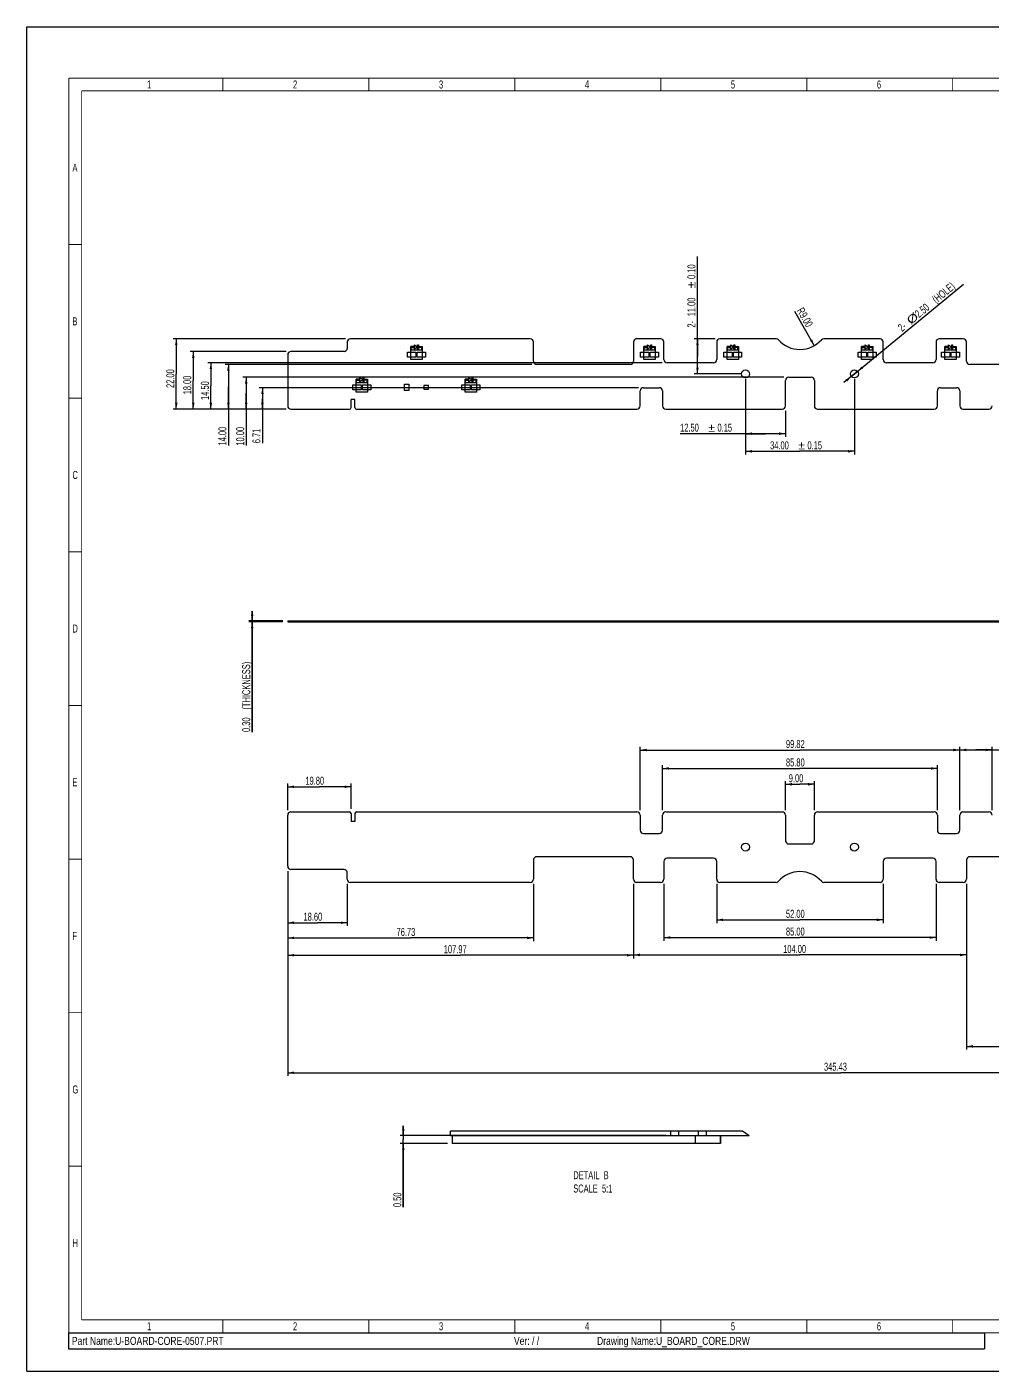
# Model space of a CAD drawing. Extents: x 0 to 1420, y 0 to 420.
# Drawn here: x 0 to 301.4, y 0 to 420 of the extents above; entities that cross this region are included whole.
import ezdxf

# ---------------------------------------------------------------- set-up
doc = ezdxf.new("R2010")
doc.units = 0
doc.header["$LTSCALE"] = 32.67
doc.layers.get('0').update_dxf_attribs({"linetype": 'CONTINUOUS'})
doc.layers.add('02___PRT_ALL_AXES', color=7, linetype='CONTINUOUS')
doc.layers.add('03___PRT_ALL_CURVES', color=7, linetype='CONTINUOUS')
doc.styles.get("Standard").update_dxf_attribs({"font": 'txt', "width": 0.7})
doc.styles.add('TEXTSTYLE_1', font='txt', dxfattribs={"width": 0.8})
doc.dimstyles.new('DIMSTYLE_1', dxfattribs={"dimtxt": 2.5, "dimasz": 2, "dimexe": 0.18, "dimexo": 0.0625, "dimgap": 0.09, "dimtad": 1, "dimzin": 0, "dimtxsty": 'STANDARD', "dimblk": '_ARROW_FILLED', "dimblk1": '_ARROW_FILLED', "dimblk2": '_ARROW_FILLED', "dimcen": 0.09, "dimazin": 3, "dimtp": 0.01, "dimtm": 0.01, "dimtfac": 1, "dimtofl": 0, "dimtmove": 0, "dimatfit": 3, "dimtolj": 1, "dimtzin": 0})
doc.dimstyles.new('DIMSTYLE_2', dxfattribs={"dimtxt": 2.5, "dimasz": 2, "dimexe": 0.18, "dimexo": 0.0625, "dimgap": 0.09, "dimtad": 1, "dimzin": 0, "dimtxsty": 'STANDARD', "dimblk": '_ARROW_FILLED', "dimblk1": '_ARROW_FILLED', "dimblk2": '_ARROW_FILLED', "dimcen": 0.09, "dimazin": 3, "dimtp": 0.01, "dimtm": 0.01, "dimtfac": 1, "dimtofl": 0, "dimtmove": 0, "dimatfit": 3, "dimtolj": 1, "dimtzin": 0})
doc.dimstyles.new('DIMSTYLE_3', dxfattribs={"dimtxt": 2.5, "dimasz": 2, "dimexe": 0.18, "dimexo": 0.0625, "dimgap": 0.09, "dimtad": 1, "dimzin": 0, "dimtxsty": 'STANDARD', "dimblk": '_ARROW_FILLED', "dimblk1": '_ARROW_FILLED', "dimblk2": '_ARROW_FILLED', "dimcen": 0.09, "dimazin": 3, "dimtp": 0.01, "dimtm": 0.01, "dimtfac": 1, "dimtofl": 0, "dimtmove": 0, "dimatfit": 3, "dimtolj": 1, "dimtzin": 0})
doc.dimstyles.new('DIMSTYLE_4', dxfattribs={"dimtxt": 2.5, "dimasz": 2, "dimexe": 0.18, "dimexo": 0.0625, "dimgap": 0.09, "dimtad": 1, "dimzin": 0, "dimtxsty": 'STANDARD', "dimblk": '_ARROW_FILLED', "dimblk1": '_ARROW_FILLED', "dimblk2": '_ARROW_FILLED', "dimcen": 0.09, "dimazin": 3, "dimtol": 1, "dimtp": 0.15, "dimtm": 0.15, "dimtfac": 1, "dimtofl": 0, "dimtmove": 0, "dimatfit": 3, "dimtolj": 1, "dimtzin": 0})
doc.dimstyles.new('DIMSTYLE_5', dxfattribs={"dimtxt": 2.5, "dimasz": 2, "dimexe": 0.18, "dimexo": 0.0625, "dimgap": 0.09, "dimtad": 1, "dimzin": 0, "dimtxsty": 'STANDARD', "dimblk": '_ARROW_FILLED', "dimblk1": '_ARROW_FILLED', "dimblk2": '_ARROW_FILLED', "dimcen": 0.09, "dimazin": 3, "dimtol": 1, "dimtp": 0.1, "dimtm": 0.1, "dimtfac": 1, "dimtofl": 0, "dimtmove": 0, "dimatfit": 3, "dimtolj": 1, "dimtzin": 0})
doc.dimstyles.new('DIMSTYLE_6', dxfattribs={"dimtxt": 2.5, "dimasz": 2, "dimexe": 0.18, "dimexo": 0.0625, "dimgap": 0.09, "dimtad": 1, "dimlfac": 0.2, "dimzin": 0, "dimtxsty": 'STANDARD', "dimblk": '_ARROW_FILLED', "dimblk1": '_ARROW_FILLED', "dimblk2": '_ARROW_FILLED', "dimcen": 0.09, "dimazin": 3, "dimtp": 0.01, "dimtm": 0.01, "dimtfac": 1, "dimtofl": 0, "dimtmove": 0, "dimatfit": 3, "dimtolj": 1, "dimtzin": 0})

# ---------------------------------------------------------------- blocks, each defined once
blk = doc.blocks.new('_ARROW_FILLED')
at = {"color": 0, "linetype": 'BYBLOCK'}
blk.add_solid([(0, 0), (-1, 0.2), (-1, -0.2)], dxfattribs=at)
blk = doc.blocks.new('*D7')
at = {"color": 2, "linetype": 'CONTINUOUS'}
blk.add_line((245.89, 320.4), (239.77, 331.06), dxfattribs=at)
at = {"color": 2, "linetype": 'CONTINUOUS', "xscale": 2, "yscale": 2, "zscale": 2, "rotation": 299.8521814223}
blk.add_blockref('_ARROW_FILLED', (245.89, 320.4), dxfattribs=at)
at = {"color": 2, "linetype": 'CONTINUOUS', "width": 0.7}
for s, p in [('R', (240.31, 331.37)), ('9.00', (241.18, 329.85))]:
    blk.add_text(s, height=2.5, rotation=-60.1478, dxfattribs=at).set_placement(p)
blk = doc.blocks.new('*D8')
at = {"color": 2, "linetype": 'CONTINUOUS'}
for p, q in [((258.41, 311.56), (292.49, 339.63)), ((258.41, 311.56), (255.13, 308.85)), ((257.44, 310.76), (258.41, 311.56)), ((259.37, 312.35), (258.41, 311.56)), ((259.37, 312.35), (259.37, 312.35)), ((257.44, 310.76), (257.44, 310.76))]:
    blk.add_line(p, q, dxfattribs=at)
at = {"color": 2, "linetype": 'CONTINUOUS', "xscale": 2, "yscale": 2, "zscale": 2}
for p, rotation in [((257.44, 310.76), 39.4724598483), ((259.37, 312.35), 219.4763188877)]:
    blk.add_blockref('_ARROW_FILLED', p, dxfattribs=dict(at, rotation=rotation))
at = {"color": 2, "linetype": 'CONTINUOUS'}
for s, width, p in [('(HOLE)', 0.7, (283.99, 333.43)), ('2.50', 0.7, (278.59, 328.98)), ('%%c', 1.333333, (276.01, 326.86)), ('2-', 0.7, (273.31, 324.64))]:
    blk.add_text(s, height=2.5, rotation=39.4751, dxfattribs=dict(at, width=width)).set_placement(p)
blk = doc.blocks.new('*D9')
at = {"color": 2, "linetype": 'CONTINUOUS'}
for p, q in [((224.41, 310.06), (224.41, 286.39)), ((258.41, 310.06), (258.41, 286.39)), ((224.41, 287.39), (241.41, 287.39)), ((258.41, 287.39), (241.41, 287.39))]:
    blk.add_line(p, q, dxfattribs=at)
at = {"color": 2, "linetype": 'CONTINUOUS', "xscale": 2, "yscale": 2, "zscale": 2, "rotation": 180}
blk.add_blockref('_ARROW_FILLED', (224.41, 287.39), dxfattribs=at)
at = {"color": 2, "linetype": 'CONTINUOUS', "xscale": 2, "yscale": 2, "zscale": 2}
blk.add_blockref('_ARROW_FILLED', (258.41, 287.39), dxfattribs=at)
at = {"color": 2, "linetype": 'CONTINUOUS'}
for s, width, p in [('34.00', 0.7, (232.08, 288.01)), ('%%p', 1.166667, (240.83, 288.01)), ('0.15', 0.7, (243.74, 288.01))]:
    blk.add_text(s, height=2.5, dxfattribs=dict(at, width=width)).set_placement(p)
blk = doc.blocks.new('*D10')
at = {"color": 2, "linetype": 'CONTINUOUS'}
for p, q in [((224.41, 310.06), (224.41, 291.9)), ((236.91, 300.06), (236.91, 291.9)), ((230.66, 292.9), (203.98, 292.9)), ((224.41, 292.9), (230.66, 292.9)), ((236.91, 292.9), (230.66, 292.9))]:
    blk.add_line(p, q, dxfattribs=at)
at = {"color": 2, "linetype": 'CONTINUOUS', "xscale": 2, "yscale": 2, "zscale": 2, "rotation": 180}
blk.add_blockref('_ARROW_FILLED', (224.41, 292.9), dxfattribs=at)
at = {"color": 2, "linetype": 'CONTINUOUS', "xscale": 2, "yscale": 2, "zscale": 2}
blk.add_blockref('_ARROW_FILLED', (236.91, 292.9), dxfattribs=at)
at = {"color": 2, "linetype": 'CONTINUOUS'}
for s, width, p in [('12.50', 0.7, (203.98, 293.53)), ('%%p', 1.166667, (212.73, 293.53)), ('0.15', 0.7, (215.65, 293.53))]:
    blk.add_text(s, height=2.5, dxfattribs=dict(at, width=width)).set_placement(p)
blk = doc.blocks.new('*D11')
at = {"color": 2, "linetype": 'CONTINUOUS'}
for p, q in [((209.39, 317.06), (209.39, 348.23)), ((214.91, 322.56), (208.39, 322.56)), ((209.39, 322.56), (209.39, 317.06)), ((209.39, 311.56), (209.39, 317.06)), ((222.91, 311.56), (208.39, 311.56))]:
    blk.add_line(p, q, dxfattribs=at)
at = {"color": 2, "linetype": 'CONTINUOUS', "xscale": 2, "yscale": 2, "zscale": 2}
for p, rotation in [((209.39, 322.56), 90), ((209.39, 311.56), 270)]:
    blk.add_blockref('_ARROW_FILLED', p, dxfattribs=dict(at, rotation=rotation))
at = {"color": 2, "linetype": 'CONTINUOUS'}
for s, width, p in [('0.10', 0.7, (208.76, 341.23)), ('%%p', 1.166667, (208.76, 338.31)), ('11.00', 0.7, (208.76, 329.56)), ('2-', 0.7, (208.76, 326.06))]:
    blk.add_text(s, height=2.5, rotation=90, dxfattribs=dict(at, width=width)).set_placement(p)
blk = doc.blocks.new('*D12')
at = {"color": 2, "linetype": 'CONTINUOUS'}
for p, q in [((191, 307.27), (72.55, 307.27)), ((73.55, 307.27), (73.55, 303.91)), ((73.55, 300.56), (73.55, 303.91)), ((73.55, 303.91), (73.55, 289.91)), ((80.94, 300.56), (72.55, 300.56))]:
    blk.add_line(p, q, dxfattribs=at)
at = {"color": 2, "linetype": 'CONTINUOUS', "xscale": 2, "yscale": 2, "zscale": 2}
for p, rotation in [((73.55, 307.27), 90), ((73.55, 300.56), 270)]:
    blk.add_blockref('_ARROW_FILLED', p, dxfattribs=dict(at, rotation=rotation))
at = {"color": 2, "linetype": 'CONTINUOUS', "width": 0.7}
blk.add_text('6.71', height=2.5, rotation=90, dxfattribs=at).set_placement((72.92, 289.91))
blk = doc.blocks.new('*D13')
at = {"color": 2, "linetype": 'CONTINUOUS'}
for p, q in [((236.41, 310.56), (67.48, 310.56)), ((68.48, 310.56), (68.48, 305.56)), ((68.48, 300.56), (68.48, 305.56)), ((68.48, 305.56), (68.48, 289.16)), ((80.94, 300.56), (67.48, 300.56))]:
    blk.add_line(p, q, dxfattribs=at)
at = {"color": 2, "linetype": 'CONTINUOUS', "xscale": 2, "yscale": 2, "zscale": 2}
for p, rotation in [((68.48, 310.56), 90), ((68.48, 300.56), 270)]:
    blk.add_blockref('_ARROW_FILLED', p, dxfattribs=dict(at, rotation=rotation))
at = {"color": 2, "linetype": 'CONTINUOUS', "width": 0.7}
blk.add_text('10.00', height=2.5, rotation=90, dxfattribs=at).set_placement((67.86, 289.16))
blk = doc.blocks.new('*D14')
at = {"color": 2, "linetype": 'CONTINUOUS'}
for p, q in [((157.67, 314.56), (61.92, 314.56)), ((62.92, 314.56), (62.92, 307.56)), ((62.92, 300.56), (62.92, 307.56)), ((62.92, 307.56), (62.92, 289.19)), ((80.94, 300.56), (61.92, 300.56))]:
    blk.add_line(p, q, dxfattribs=at)
at = {"color": 2, "linetype": 'CONTINUOUS', "xscale": 2, "yscale": 2, "zscale": 2}
for p, rotation in [((62.92, 314.56), 90), ((62.92, 300.56), 270)]:
    blk.add_blockref('_ARROW_FILLED', p, dxfattribs=dict(at, rotation=rotation))
at = {"color": 2, "linetype": 'CONTINUOUS', "width": 0.7}
blk.add_text('14.00', height=2.5, rotation=90, dxfattribs=at).set_placement((62.3, 289.19))
blk = doc.blocks.new('*D15')
at = {"color": 2, "linetype": 'CONTINUOUS'}
for p, q in [((198.41, 315.06), (56.45, 315.06)), ((57.45, 315.06), (57.45, 307.81)), ((57.45, 300.56), (57.45, 307.81)), ((80.94, 300.56), (56.45, 300.56))]:
    blk.add_line(p, q, dxfattribs=at)
at = {"color": 2, "linetype": 'CONTINUOUS', "xscale": 2, "yscale": 2, "zscale": 2}
for p, rotation in [((57.45, 315.06), 90), ((57.45, 300.56), 270)]:
    blk.add_blockref('_ARROW_FILLED', p, dxfattribs=dict(at, rotation=rotation))
at = {"color": 2, "linetype": 'CONTINUOUS', "width": 0.7}
blk.add_text('14.50', height=2.5, rotation=90, dxfattribs=at).set_placement((56.83, 303.43))
blk = doc.blocks.new('*D16')
at = {"color": 2, "linetype": 'CONTINUOUS'}
for p, q in [((80.94, 318.56), (50.95, 318.56)), ((51.95, 318.56), (51.95, 309.56)), ((51.95, 300.56), (51.95, 309.56)), ((80.94, 300.56), (50.95, 300.56))]:
    blk.add_line(p, q, dxfattribs=at)
at = {"color": 2, "linetype": 'CONTINUOUS', "xscale": 2, "yscale": 2, "zscale": 2}
for p, rotation in [((51.95, 318.56), 90), ((51.95, 300.56), 270)]:
    blk.add_blockref('_ARROW_FILLED', p, dxfattribs=dict(at, rotation=rotation))
at = {"color": 2, "linetype": 'CONTINUOUS', "width": 0.7}
blk.add_text('18.00', height=2.5, rotation=90, dxfattribs=at).set_placement((51.32, 305.18))
blk = doc.blocks.new('*D17')
at = {"color": 2, "linetype": 'CONTINUOUS'}
for p, q in [((99.54, 322.56), (45.64, 322.56)), ((46.64, 322.56), (46.64, 311.56)), ((46.64, 300.56), (46.64, 311.56)), ((80.94, 300.56), (45.64, 300.56))]:
    blk.add_line(p, q, dxfattribs=at)
at = {"color": 2, "linetype": 'CONTINUOUS', "xscale": 2, "yscale": 2, "zscale": 2}
for p, rotation in [((46.64, 322.56), 90), ((46.64, 300.56), 270)]:
    blk.add_blockref('_ARROW_FILLED', p, dxfattribs=dict(at, rotation=rotation))
at = {"color": 2, "linetype": 'CONTINUOUS', "width": 0.7}
blk.add_text('22.00', height=2.5, rotation=90, dxfattribs=at).set_placement((46.02, 307.18))
blk = doc.blocks.new('*D18')
at = {"color": 2, "linetype": 'CONTINUOUS'}
for p, q in [((70.35, 234.4), (70.35, 237.4)), ((70.35, 237.4), (70.35, 234.25)), ((79.94, 234.4), (69.35, 234.4)), ((79.94, 234.1), (69.35, 234.1)), ((70.35, 199.68), (70.35, 234.25)), ((70.35, 234.1), (70.35, 199.68))]:
    blk.add_line(p, q, dxfattribs=at)
at = {"color": 2, "linetype": 'CONTINUOUS', "xscale": 2, "yscale": 2, "zscale": 2}
for p, rotation in [((70.35, 234.4), 270), ((70.35, 234.1), 90)]:
    blk.add_blockref('_ARROW_FILLED', p, dxfattribs=dict(at, rotation=rotation))
at = {"color": 2, "linetype": 'CONTINUOUS', "width": 0.7}
for s, p in [('(THICKNESS)', (69.73, 206.68)), ('0.30', (69.73, 199.68))]:
    blk.add_text(s, height=2.5, rotation=90, dxfattribs=at).set_placement(p)
blk = doc.blocks.new('*D19')
at = {"color": 2, "linetype": 'CONTINUOUS'}
for p, q in [((236.91, 175.22), (236.91, 184.36)), ((236.91, 183.36), (241.41, 183.36)), ((245.91, 183.36), (241.41, 183.36)), ((245.91, 175.22), (245.91, 184.36))]:
    blk.add_line(p, q, dxfattribs=at)
at = {"color": 2, "linetype": 'CONTINUOUS', "xscale": 2, "yscale": 2, "zscale": 2, "rotation": 180}
blk.add_blockref('_ARROW_FILLED', (236.91, 183.36), dxfattribs=at)
at = {"color": 2, "linetype": 'CONTINUOUS', "xscale": 2, "yscale": 2, "zscale": 2}
blk.add_blockref('_ARROW_FILLED', (245.91, 183.36), dxfattribs=at)
at = {"color": 2, "linetype": 'CONTINUOUS', "width": 0.7}
blk.add_text('9.00', height=2.5, dxfattribs=at).set_placement((237.91, 183.99))
blk = doc.blocks.new('*D20')
at = {"color": 2, "linetype": 'CONTINUOUS'}
for p, q in [((198.51, 175.22), (198.51, 189.31)), ((284.31, 175.22), (284.31, 189.31)), ((198.51, 188.31), (241.41, 188.31)), ((284.31, 188.31), (241.41, 188.31))]:
    blk.add_line(p, q, dxfattribs=at)
at = {"color": 2, "linetype": 'CONTINUOUS', "xscale": 2, "yscale": 2, "zscale": 2, "rotation": 180}
blk.add_blockref('_ARROW_FILLED', (198.51, 188.31), dxfattribs=at)
at = {"color": 2, "linetype": 'CONTINUOUS', "xscale": 2, "yscale": 2, "zscale": 2}
blk.add_blockref('_ARROW_FILLED', (284.31, 188.31), dxfattribs=at)
at = {"color": 2, "linetype": 'CONTINUOUS', "width": 0.7}
blk.add_text('85.80', height=2.5, dxfattribs=at).set_placement((237.03, 188.93))
blk = doc.blocks.new('*D21')
at = {"color": 2, "linetype": 'CONTINUOUS'}
for p, q in [((191.5, 175.22), (191.5, 195.06)), ((191.5, 194.06), (241.41, 194.06)), ((291.32, 194.06), (241.41, 194.06)), ((291.32, 175.22), (291.32, 195.06))]:
    blk.add_line(p, q, dxfattribs=at)
at = {"color": 2, "linetype": 'CONTINUOUS', "xscale": 2, "yscale": 2, "zscale": 2, "rotation": 180}
blk.add_blockref('_ARROW_FILLED', (191.5, 194.06), dxfattribs=at)
at = {"color": 2, "linetype": 'CONTINUOUS', "xscale": 2, "yscale": 2, "zscale": 2}
blk.add_blockref('_ARROW_FILLED', (291.32, 194.06), dxfattribs=at)
at = {"color": 2, "linetype": 'CONTINUOUS', "width": 0.7}
blk.add_text('99.82', height=2.5, dxfattribs=at).set_placement((237.03, 194.68))
blk = doc.blocks.new('*D22')
at = {"color": 2, "linetype": 'CONTINUOUS'}
for p, q in [((291.32, 175.22), (291.32, 195.09)), ((291.32, 194.09), (296.36, 194.09)), ((301.41, 194.09), (296.36, 194.09)), ((296.36, 194.09), (315.35, 194.09)), ((301.41, 175.22), (301.41, 195.09))]:
    blk.add_line(p, q, dxfattribs=at)
at = {"color": 2, "linetype": 'CONTINUOUS', "xscale": 2, "yscale": 2, "zscale": 2, "rotation": 180}
blk.add_blockref('_ARROW_FILLED', (291.32, 194.09), dxfattribs=at)
at = {"color": 2, "linetype": 'CONTINUOUS', "xscale": 2, "yscale": 2, "zscale": 2}
blk.add_blockref('_ARROW_FILLED', (301.41, 194.09), dxfattribs=at)
at = {"color": 2, "linetype": 'CONTINUOUS', "width": 0.7}
blk.add_text('10.09', height=2.5, dxfattribs=at).set_placement((306.6, 194.71))
blk = doc.blocks.new('*D31')
at = {"color": 2, "linetype": 'CONTINUOUS'}
for p, q in [((293.41, 152.22), (293.41, 100.45)), ((426.87, 149.22), (426.87, 100.45)), ((293.41, 101.45), (360.14, 101.45)), ((426.87, 101.45), (360.14, 101.45))]:
    blk.add_line(p, q, dxfattribs=at)
at = {"color": 2, "linetype": 'CONTINUOUS', "xscale": 2, "yscale": 2, "zscale": 2}
for p, rotation in [((293.41, 101.45), 179.9999999998), ((426.87, 101.45), 359.9999999998)]:
    blk.add_blockref('_ARROW_FILLED', p, dxfattribs=dict(at, rotation=rotation))
at = {"color": 2, "linetype": 'CONTINUOUS', "width": 0.7}
blk.add_text('133.46', height=2.5, dxfattribs=at).set_placement((354.89, 102.07))
blk = doc.blocks.new('*D32')
at = {"color": 2, "linetype": 'CONTINUOUS'}
for p, q in [((215.41, 152.22), (215.41, 140)), ((267.41, 152.22), (267.41, 140)), ((215.41, 141), (241.41, 141)), ((267.41, 141), (241.41, 141))]:
    blk.add_line(p, q, dxfattribs=at)
at = {"color": 2, "linetype": 'CONTINUOUS', "xscale": 2, "yscale": 2, "zscale": 2, "rotation": 180}
blk.add_blockref('_ARROW_FILLED', (215.41, 141), dxfattribs=at)
at = {"color": 2, "linetype": 'CONTINUOUS', "xscale": 2, "yscale": 2, "zscale": 2}
blk.add_blockref('_ARROW_FILLED', (267.41, 141), dxfattribs=at)
at = {"color": 2, "linetype": 'CONTINUOUS', "width": 0.7}
blk.add_text('52.00', height=2.5, dxfattribs=at).set_placement((237.03, 141.63))
blk = doc.blocks.new('*D33')
at = {"color": 2, "linetype": 'CONTINUOUS'}
for p, q in [((198.91, 152.22), (198.91, 134.46)), ((283.91, 152.22), (283.91, 134.46)), ((198.91, 135.46), (241.41, 135.46)), ((283.91, 135.46), (241.41, 135.46))]:
    blk.add_line(p, q, dxfattribs=at)
at = {"color": 2, "linetype": 'CONTINUOUS', "xscale": 2, "yscale": 2, "zscale": 2, "rotation": 180}
blk.add_blockref('_ARROW_FILLED', (198.91, 135.46), dxfattribs=at)
at = {"color": 2, "linetype": 'CONTINUOUS', "xscale": 2, "yscale": 2, "zscale": 2}
blk.add_blockref('_ARROW_FILLED', (283.91, 135.46), dxfattribs=at)
at = {"color": 2, "linetype": 'CONTINUOUS', "width": 0.7}
blk.add_text('85.00', height=2.5, dxfattribs=at).set_placement((237.03, 136.09))
blk = doc.blocks.new('*D34')
at = {"color": 2, "linetype": 'CONTINUOUS'}
for p, q in [((189.41, 152.22), (189.41, 129.03)), ((293.41, 152.22), (293.41, 129.03)), ((189.41, 130.03), (241.41, 130.03)), ((293.41, 130.03), (241.41, 130.03))]:
    blk.add_line(p, q, dxfattribs=at)
at = {"color": 2, "linetype": 'CONTINUOUS', "xscale": 2, "yscale": 2, "zscale": 2, "rotation": 180}
blk.add_blockref('_ARROW_FILLED', (189.41, 130.03), dxfattribs=at)
at = {"color": 2, "linetype": 'CONTINUOUS', "xscale": 2, "yscale": 2, "zscale": 2}
blk.add_blockref('_ARROW_FILLED', (293.41, 130.03), dxfattribs=at)
at = {"color": 2, "linetype": 'CONTINUOUS', "width": 0.7}
blk.add_text('104.00', height=2.5, dxfattribs=at).set_placement((236.16, 130.65))
blk = doc.blocks.new('*D35')
at = {"color": 2, "linetype": 'CONTINUOUS'}
for p, q in [((81.44, 156.22), (81.44, 92.23)), ((426.87, 149.22), (426.87, 92.23)), ((81.44, 93.23), (254.16, 93.23)), ((426.87, 93.23), (254.16, 93.23))]:
    blk.add_line(p, q, dxfattribs=at)
at = {"color": 2, "linetype": 'CONTINUOUS', "xscale": 2, "yscale": 2, "zscale": 2}
for p, rotation in [((81.44, 93.23), 179.9999999998), ((426.87, 93.23), 359.9999999998)]:
    blk.add_blockref('_ARROW_FILLED', p, dxfattribs=dict(at, rotation=rotation))
at = {"color": 2, "linetype": 'CONTINUOUS', "width": 0.7}
blk.add_text('345.43', height=2.5, dxfattribs=at).set_placement((248.91, 93.86))
blk = doc.blocks.new('*D36')
at = {"color": 2, "linetype": 'CONTINUOUS'}
for p, q in [((81.44, 175.22), (81.44, 183.58)), ((81.44, 182.58), (91.34, 182.58)), ((101.24, 182.58), (91.34, 182.58)), ((101.24, 175.72), (101.24, 183.58))]:
    blk.add_line(p, q, dxfattribs=at)
at = {"color": 2, "linetype": 'CONTINUOUS', "xscale": 2, "yscale": 2, "zscale": 2, "rotation": 180}
blk.add_blockref('_ARROW_FILLED', (81.44, 182.58), dxfattribs=at)
at = {"color": 2, "linetype": 'CONTINUOUS', "xscale": 2, "yscale": 2, "zscale": 2}
blk.add_blockref('_ARROW_FILLED', (101.24, 182.58), dxfattribs=at)
at = {"color": 2, "linetype": 'CONTINUOUS', "width": 0.7}
blk.add_text('19.80', height=2.5, dxfattribs=at).set_placement((86.97, 183.21))
blk = doc.blocks.new('*D37')
at = {"color": 2, "linetype": 'CONTINUOUS'}
for p, q in [((81.44, 156.22), (81.44, 139.1)), ((100.04, 152.22), (100.04, 139.1)), ((81.44, 140.1), (90.74, 140.1)), ((100.04, 140.1), (90.74, 140.1))]:
    blk.add_line(p, q, dxfattribs=at)
at = {"color": 2, "linetype": 'CONTINUOUS', "xscale": 2, "yscale": 2, "zscale": 2, "rotation": 180}
blk.add_blockref('_ARROW_FILLED', (81.44, 140.1), dxfattribs=at)
at = {"color": 2, "linetype": 'CONTINUOUS', "xscale": 2, "yscale": 2, "zscale": 2}
blk.add_blockref('_ARROW_FILLED', (100.04, 140.1), dxfattribs=at)
at = {"color": 2, "linetype": 'CONTINUOUS', "width": 0.7}
blk.add_text('18.60', height=2.5, dxfattribs=at).set_placement((86.37, 140.73))
blk = doc.blocks.new('*D38')
at = {"color": 2, "linetype": 'CONTINUOUS'}
for p, q in [((81.44, 156.22), (81.44, 134.35)), ((158.17, 152.22), (158.17, 134.35)), ((81.44, 135.35), (119.81, 135.35)), ((158.17, 135.35), (119.81, 135.35))]:
    blk.add_line(p, q, dxfattribs=at)
at = {"color": 2, "linetype": 'CONTINUOUS', "xscale": 2, "yscale": 2, "zscale": 2, "rotation": 180}
blk.add_blockref('_ARROW_FILLED', (81.44, 135.35), dxfattribs=at)
at = {"color": 2, "linetype": 'CONTINUOUS', "xscale": 2, "yscale": 2, "zscale": 2}
blk.add_blockref('_ARROW_FILLED', (158.17, 135.35), dxfattribs=at)
at = {"color": 2, "linetype": 'CONTINUOUS', "width": 0.7}
blk.add_text('76.73', height=2.5, dxfattribs=at).set_placement((115.43, 135.97))
blk = doc.blocks.new('*D39')
at = {"color": 2, "linetype": 'CONTINUOUS'}
for p, q in [((81.44, 156.22), (81.44, 128.94)), ((189.41, 152.22), (189.41, 128.94)), ((81.44, 129.94), (135.43, 129.94)), ((189.41, 129.94), (135.43, 129.94))]:
    blk.add_line(p, q, dxfattribs=at)
at = {"color": 2, "linetype": 'CONTINUOUS', "xscale": 2, "yscale": 2, "zscale": 2, "rotation": 180}
blk.add_blockref('_ARROW_FILLED', (81.44, 129.94), dxfattribs=at)
at = {"color": 2, "linetype": 'CONTINUOUS', "xscale": 2, "yscale": 2, "zscale": 2}
blk.add_blockref('_ARROW_FILLED', (189.41, 129.94), dxfattribs=at)
at = {"color": 2, "linetype": 'CONTINUOUS', "width": 0.7}
blk.add_text('107.97', height=2.5, dxfattribs=at).set_placement((130.18, 130.57))
blk = doc.blocks.new('*D40')
at = {"color": 2, "linetype": 'CONTINUOUS'}
for p, q in [((117.54, 73.59), (117.54, 76.59)), ((117.54, 76.59), (117.54, 72.34)), ((199.57, 73.59), (116.54, 73.59)), ((117.54, 51.25), (117.54, 72.34)), ((131.3, 71.09), (116.54, 71.09)), ((117.54, 71.09), (117.54, 51.25))]:
    blk.add_line(p, q, dxfattribs=at)
at = {"color": 2, "linetype": 'CONTINUOUS', "xscale": 2, "yscale": 2, "zscale": 2}
for p, rotation in [((117.54, 73.59), 270), ((117.54, 71.09), 90)]:
    blk.add_blockref('_ARROW_FILLED', p, dxfattribs=dict(at, rotation=rotation))
at = {"color": 2, "linetype": 'CONTINUOUS', "width": 0.7}
blk.add_text('0.50', height=2.5, rotation=90, dxfattribs=at).set_placement((116.92, 51.25))

msp = doc.modelspace()

# ---------------------------------------------------------------- linework, layer by layer
at = {"color": 7, "linetype": 'CONTINUOUS'}
for p, q in [((0, 0), (0, 420)), ((0, 420), (594, 420)), ((101.242, 301.059), (101.242, 303.559)), ((102.442, 303.559), (101.242, 303.559)), ((102.442, 301.059), (102.442, 303.559)), ((82.442, 300.559), (100.742, 300.559)), ((102.942, 300.559), (190.499, 300.559)), ((82.442, 234.4), (190.499, 234.4)), ((82.442, 234.1), (190.499, 234.1)), ((100.742, 234.1), (100.742, 234.4)), ((101.242, 234.1), (101.242, 234.4)), ((102.442, 234.4), (102.442, 234.1)), ((102.942, 234.4), (102.942, 234.1)), ((82.442, 174.718), (100.742, 174.718)), ((101.242, 174.218), (101.242, 171.718)), ((102.442, 174.218), (102.442, 171.718)), ((102.942, 174.718), (190.499, 174.718)), ((102.442, 171.718), (101.242, 171.718)), ((132.256, 73.59), (132.307, 75.09)), ((132.256, 73.59), (225.578, 73.59)), ((132.307, 75.09), (223.426, 75.09)), ((132.804, 73.59), (132.804, 71.09)), ((201.07, 73.59), (201.07, 75.09)), ((203.57, 73.59), (203.57, 75.09)), ((208.64, 73.59), (208.64, 71.09)), ((209.57, 75.09), (209.57, 73.59)), ((212.07, 75.09), (212.07, 73.59)), ((216.513, 73.59), (216.513, 71.09)), ((216.594, 73.59), (216.594, 71.09)), ((223.426, 75.09), (225.578, 73.59)), ((216.582, 71.09), (132.804, 71.09)), ((0, 0), (594, 0))]:
    msp.add_line(p, q, dxfattribs=at)
at = {"color": 2, "linetype": 'CONTINUOUS'}
for p, q in [((13.033, 11.941), (299.033, 11.941)), ((13.033, 11.941), (13.033, 6.941)), ((299.033, 11.941), (299.033, 6.941)), ((13.033, 6.941), (299.033, 6.941))]:
    msp.add_line(p, q, dxfattribs=at)
at = {"color": 7, "linetype": 'CONTINUOUS', "const_width": 0.3}
for points in [[(13.1, 12), (13.1, 404)], [(565.1, 404), (13.1, 404)], [(17.1, 16), (17.1, 400)], [(561.1, 400), (17.1, 400)], [(561.1, 16), (17.1, 16)], [(565.1, 12), (13.1, 12)]]:
    msp.add_lwpolyline(points, dxfattribs=at)
at = {"color": 5, "linetype": 'CONTINUOUS', "const_width": 0.3}
for points in [[(61.183, 400), (61.183, 404)], [(106.767, 400), (106.767, 404)], [(152.35, 400), (152.35, 404)], [(197.933, 400), (197.933, 404)], [(243.517, 400), (243.517, 404)], [(289.1, 400), (289.1, 404)], [(17.1, 352), (13.1, 352)], [(17.1, 304), (13.1, 304)], [(17.1, 256), (13.1, 256)], [(17.1, 208), (13.1, 208)], [(17.1, 160), (13.1, 160)], [(17.1, 112), (13.1, 112)], [(17.1, 64), (13.1, 64)], [(61.183, 12), (61.183, 16)], [(106.767, 12), (106.767, 16)], [(152.35, 12), (152.35, 16)], [(197.933, 12), (197.933, 16)], [(243.517, 12), (243.517, 16)], [(289.1, 12), (289.1, 16)]]:
    msp.add_lwpolyline(points, dxfattribs=at)
at = {"color": 7, "linetype": 'CONTINUOUS'}
for centre, start, end in [((100.742, 301.059), 270, 360), ((102.942, 301.059), 180, 270), ((100.742, 174.218), 0, 90), ((102.942, 174.218), 90, 180)]:
    msp.add_arc(centre, 0.5, start, end, dxfattribs=at)
at = {"layer": '02___PRT_ALL_AXES', "color": 7, "linetype": 'CONTINUOUS'}
for p, q in [((100.042, 321.559), (100.042, 319.559)), ((157.169, 322.559), (101.042, 322.559)), ((158.169, 315.559), (158.169, 321.559)), ((189.409, 321.559), (189.409, 315.559)), ((197.909, 322.559), (190.409, 322.559)), ((198.909, 316.059), (198.909, 321.559)), ((215.409, 321.559), (215.409, 316.059)), ((233.94, 322.559), (216.409, 322.559)), ((266.409, 322.559), (248.877, 322.559)), ((267.409, 316.059), (267.409, 321.559)), ((283.909, 321.559), (283.909, 316.059)), ((292.409, 322.559), (284.909, 322.559)), ((293.409, 315.559), (293.409, 321.559)), ((81.442, 317.559), (81.442, 301.559)), ((99.042, 318.559), (82.442, 318.559)), ((214.409, 315.059), (199.909, 315.059)), ((282.909, 315.059), (268.409, 315.059)), ((188.409, 314.559), (159.166, 314.559)), ((312.409, 314.559), (294.409, 314.559)), ((192.499, 307.269), (197.509, 307.269)), ((236.909, 301.559), (236.909, 309.559)), ((237.909, 310.559), (244.909, 310.559)), ((245.909, 309.559), (245.909, 301.559)), ((285.309, 307.269), (290.319, 307.269)), ((191.499, 301.559), (191.499, 306.269)), ((198.509, 306.269), (198.509, 301.559)), ((284.309, 301.559), (284.309, 306.269)), ((291.319, 306.269), (291.319, 301.559)), ((199.509, 300.559), (235.909, 300.559)), ((246.909, 300.559), (283.309, 300.559)), ((292.319, 300.559), (300.409, 300.559)), ((81.442, 234.4), (81.442, 234.1)), ((81.442, 234.4), (82.442, 234.4)), ((81.442, 234.1), (82.442, 234.1)), ((82.442, 234.4), (82.442, 234.1)), ((190.499, 234.4), (190.499, 234.1)), ((190.499, 234.4), (344.049, 234.4)), ((190.499, 234.1), (344.049, 234.1)), ((191.499, 234.4), (191.499, 234.1)), ((192.499, 234.4), (192.499, 234.1)), ((197.509, 234.4), (197.509, 234.1)), ((198.509, 234.4), (198.509, 234.1)), ((199.509, 234.4), (199.509, 234.1)), ((235.909, 234.4), (235.909, 234.1)), ((236.909, 234.4), (236.909, 234.1)), ((237.909, 234.4), (237.909, 234.1)), ((244.909, 234.4), (244.909, 234.1)), ((245.909, 234.4), (245.909, 234.1)), ((246.909, 234.4), (246.909, 234.1)), ((283.309, 234.4), (283.309, 234.1)), ((284.309, 234.4), (284.309, 234.1)), ((285.309, 234.4), (285.309, 234.1)), ((290.319, 234.4), (290.319, 234.1)), ((291.319, 234.4), (291.319, 234.1)), ((292.319, 234.4), (292.319, 234.1)), ((300.409, 234.4), (300.409, 234.1)), ((81.442, 157.718), (81.442, 173.718)), ((191.499, 173.718), (191.499, 169.008)), ((198.509, 169.008), (198.509, 173.718)), ((199.509, 174.718), (235.909, 174.718)), ((236.909, 173.718), (236.909, 165.718)), ((245.909, 165.718), (245.909, 173.718)), ((246.909, 174.718), (283.309, 174.718)), ((284.309, 173.718), (284.309, 169.008)), ((291.319, 169.008), (291.319, 173.718)), ((292.319, 174.718), (300.409, 174.718)), ((192.499, 168.008), (197.509, 168.008)), ((285.309, 168.008), (290.319, 168.008)), ((237.909, 164.718), (244.909, 164.718)), ((158.169, 159.718), (158.169, 153.718)), ((188.409, 160.718), (159.166, 160.718)), ((189.409, 153.718), (189.409, 159.718)), ((214.409, 160.218), (199.909, 160.218)), ((282.909, 160.218), (268.409, 160.218)), ((293.409, 159.718), (293.409, 153.718)), ((312.409, 160.718), (294.409, 160.718)), ((99.042, 156.718), (82.442, 156.718)), ((100.042, 153.718), (100.042, 155.718)), ((198.909, 159.218), (198.909, 153.718)), ((215.409, 153.718), (215.409, 159.218)), ((267.409, 159.218), (267.409, 153.718)), ((283.909, 153.718), (283.909, 159.218)), ((157.169, 152.718), (101.042, 152.718)), ((197.909, 152.718), (190.409, 152.718)), ((233.94, 152.718), (216.409, 152.718)), ((266.409, 152.718), (248.877, 152.718)), ((292.409, 152.718), (284.909, 152.718))]:
    msp.add_line(p, q, dxfattribs=at)
for centre in [(224.409, 311.555), (258.409, 311.555), (224.409, 163.721), (258.409, 163.721)]:
    msp.add_circle(centre, 1.25, dxfattribs=at)
for centre, radius, start, end in [((99.042, 319.559), 1, 269.99986, 0.00014), ((101.042, 321.559), 1, 90.00015, 179.99985), ((157.169, 321.559), 1, 0.0027, 89.9973), ((190.409, 321.559), 1, 89.99917, 180.00083), ((197.909, 321.559), 1, 0, 90), ((216.409, 321.559), 1, 90.00064, 179.99936), ((233.94, 321.559), 1, 41.68995, 89.99456), ((241.409, 328.209), 9, 221.68037, 318.31909), ((248.877, 321.559), 1, 90.00621, 138.30445), ((266.409, 321.559), 1, 359.99835, 89.98709), ((284.909, 321.559), 1, 90, 180), ((292.409, 321.559), 1, 0.00172, 89.99828), ((82.442, 317.559), 1, 89.99927, 180.00073), ((159.168, 315.558), 0.999, 179.92342, 269.91627), ((188.409, 315.559), 1, 270, 360), ((199.909, 316.059), 1, 180, 270), ((214.409, 316.059), 1, 269.99683, 0.00317), ((268.409, 316.059), 1, 179.99911, 270.01544), ((282.909, 316.059), 1, 270, 360), ((294.409, 315.559), 1, 180, 270), ((192.499, 306.269), 1, 90.00015, 179.99985), ((197.509, 306.269), 1, 0.00123, 89.99877), ((237.909, 309.559), 1, 89.99898, 180.00102), ((244.909, 309.559), 1, 0.00162, 89.99838), ((285.309, 306.269), 1, 89.99869, 180.00131), ((290.319, 306.269), 1, 359.99781, 90.00219), ((82.442, 301.559), 1, 179.99849, 270.00151), ((190.499, 301.559), 1, 269.99859, 0.00141), ((199.509, 301.559), 1, 179.99741, 270.00259), ((235.909, 301.559), 1, 270.00084, 359.99916), ((246.909, 301.559), 1, 179.99829, 270.00171), ((283.309, 301.559), 1, 269.99996, 0.00004), ((292.319, 301.559), 1, 180.00084, 269.99916), ((300.409, 301.559), 1, 270.00084, 359.99916), ((82.442, 173.718), 1, 89.99849, 180.00151), ((190.499, 173.718), 1, 359.99859, 90.00141), ((199.509, 173.718), 1, 89.99741, 180.00259), ((235.909, 173.718), 1, 0.00084, 89.99916), ((246.909, 173.718), 1, 89.99829, 180.00171), ((283.309, 173.718), 1, 359.99996, 90.00004), ((292.319, 173.718), 1, 90.00084, 179.99916), ((300.409, 173.718), 1, 0.00084, 89.99916), ((192.499, 169.008), 1, 180.00015, 269.99985), ((197.509, 169.008), 1, 270.00123, 359.99877), ((285.309, 169.008), 1, 179.99869, 270.00131), ((290.319, 169.008), 1, 269.99781, 0.00219), ((237.909, 165.718), 1, 179.99898, 270.00102), ((244.909, 165.718), 1, 270.00162, 359.99838), ((159.168, 159.719), 0.999, 90.08373, 180.07658), ((188.409, 159.718), 1, 0, 90), ((199.909, 159.218), 1, 90, 180), ((214.409, 159.218), 1, 359.99683, 90.00317), ((268.409, 159.218), 1, 89.98456, 180.00089), ((282.909, 159.218), 1, 0, 90), ((294.409, 159.718), 1, 90, 180), ((82.442, 157.718), 1, 179.99927, 270.00073), ((99.042, 155.718), 1, 359.99986, 90.00014), ((241.409, 147.068), 9, 41.68091, 138.31963), ((101.042, 153.718), 1, 180.00015, 269.99985), ((157.169, 153.718), 1, 270.0027, 359.9973), ((190.409, 153.718), 1, 179.99917, 270.00083), ((197.909, 153.718), 1, 270, 360), ((216.409, 153.718), 1, 180.00064, 269.99936), ((233.94, 153.718), 1, 270.00544, 318.31005), ((248.877, 153.718), 1, 221.69555, 269.99379), ((266.409, 153.718), 1, 270.01291, 0.00165), ((284.909, 153.718), 1, 180, 270), ((292.409, 153.718), 1, 270.00172, 359.99828)]:
    msp.add_arc(centre, radius, start, end, dxfattribs=at)
at = {"layer": '03___PRT_ALL_CURVES', "color": 4, "linetype": 'CONTINUOUS'}
for p, q in [((119.849, 316.035), (119.849, 320.099)), ((120.992, 320.099), (119.849, 320.099)), ((119.976, 319.083), (119.976, 319.845)), ((119.976, 319.845), (120.992, 319.845)), ((120.992, 319.337), (120.992, 320.607)), ((120.992, 320.607), (122.008, 319.972)), ((122.008, 319.972), (120.992, 319.337)), ((122.008, 319.337), (122.008, 320.607)), ((122.008, 320.607), (122.262, 320.607)), ((122.262, 319.337), (122.008, 319.337)), ((122.262, 320.607), (122.262, 319.337)), ((122.262, 320.099), (123.405, 320.099)), ((123.278, 319.845), (122.262, 319.845)), ((123.278, 319.083), (123.278, 319.845)), ((123.405, 320.099), (123.405, 316.035)), ((192.629, 316.035), (192.629, 320.099)), ((193.772, 320.099), (192.629, 320.099)), ((192.756, 319.083), (192.756, 319.845)), ((192.756, 319.845), (193.772, 319.845)), ((193.772, 319.337), (193.772, 320.607)), ((193.772, 320.607), (194.788, 319.972)), ((194.788, 319.972), (193.772, 319.337)), ((194.788, 319.337), (194.788, 320.607)), ((194.788, 320.607), (195.042, 320.607)), ((195.042, 319.337), (194.788, 319.337)), ((195.042, 320.607), (195.042, 319.337)), ((195.042, 320.099), (196.185, 320.099)), ((196.058, 319.845), (195.042, 319.845)), ((196.058, 319.083), (196.058, 319.845)), ((196.185, 320.099), (196.185, 316.035)), ((218.629, 316.035), (218.629, 320.099)), ((219.772, 320.099), (218.629, 320.099)), ((218.756, 319.083), (218.756, 319.845)), ((218.756, 319.845), (219.772, 319.845)), ((219.772, 319.337), (219.772, 320.607)), ((219.772, 320.607), (220.788, 319.972)), ((220.788, 319.972), (219.772, 319.337)), ((220.788, 319.337), (220.788, 320.607)), ((220.788, 320.607), (221.042, 320.607)), ((221.042, 319.337), (220.788, 319.337)), ((221.042, 320.607), (221.042, 319.337)), ((221.042, 320.099), (222.185, 320.099)), ((222.058, 319.845), (221.042, 319.845)), ((222.058, 319.083), (222.058, 319.845)), ((222.185, 320.099), (222.185, 316.035)), ((261.772, 320.099), (260.629, 320.099)), ((260.629, 316.035), (260.629, 320.099)), ((260.756, 319.845), (261.772, 319.845)), ((260.756, 319.083), (260.756, 319.845)), ((261.772, 320.607), (262.788, 319.972)), ((261.772, 319.337), (261.772, 320.607)), ((262.788, 319.972), (261.772, 319.337)), ((262.788, 320.607), (263.042, 320.607)), ((262.788, 319.337), (262.788, 320.607)), ((263.042, 319.337), (262.788, 319.337)), ((263.042, 320.607), (263.042, 319.337)), ((263.042, 320.099), (264.185, 320.099)), ((264.058, 319.845), (263.042, 319.845)), ((264.058, 319.083), (264.058, 319.845)), ((264.185, 320.099), (264.185, 316.035)), ((287.772, 320.099), (286.629, 320.099)), ((286.629, 316.035), (286.629, 320.099)), ((286.756, 319.845), (287.772, 319.845)), ((286.756, 319.083), (286.756, 319.845)), ((287.772, 320.607), (288.788, 319.972)), ((287.772, 319.337), (287.772, 320.607)), ((288.788, 319.972), (287.772, 319.337)), ((288.788, 320.607), (289.042, 320.607)), ((288.788, 319.337), (288.788, 320.607)), ((289.042, 319.337), (288.788, 319.337)), ((289.042, 320.607), (289.042, 319.337)), ((289.042, 320.099), (290.185, 320.099)), ((290.058, 319.845), (289.042, 319.845)), ((290.058, 319.083), (290.058, 319.845)), ((290.185, 320.099), (290.185, 316.035)), ((118.831, 316.797), (118.831, 318.321)), ((118.831, 318.321), (121.422, 318.321)), ((121.422, 316.797), (118.831, 316.797)), ((119.849, 319.083), (123.405, 319.083)), ((123.405, 316.035), (119.849, 316.035)), ((121.422, 318.321), (121.422, 316.797)), ((121.831, 316.797), (121.831, 318.321)), ((121.831, 318.321), (124.422, 318.321)), ((124.422, 316.797), (121.831, 316.797)), ((124.422, 318.321), (124.422, 316.797)), ((191.612, 316.797), (191.612, 318.321)), ((191.612, 318.321), (194.202, 318.321)), ((194.202, 316.797), (191.612, 316.797)), ((192.629, 319.083), (196.185, 319.083)), ((196.185, 316.035), (192.629, 316.035)), ((194.202, 318.321), (194.202, 316.797)), ((194.612, 316.797), (194.612, 318.321)), ((194.612, 318.321), (197.203, 318.321)), ((197.203, 316.797), (194.612, 316.797)), ((197.203, 318.321), (197.203, 316.797)), ((217.612, 316.797), (217.612, 318.321)), ((217.612, 318.321), (220.203, 318.321)), ((220.203, 316.797), (217.612, 316.797)), ((218.629, 319.083), (222.185, 319.083)), ((222.185, 316.035), (218.629, 316.035)), ((220.203, 318.321), (220.203, 316.797)), ((220.612, 316.797), (220.612, 318.321)), ((220.612, 318.321), (223.203, 318.321)), ((223.203, 316.797), (220.612, 316.797)), ((223.203, 318.321), (223.203, 316.797)), ((259.612, 318.321), (262.202, 318.321)), ((259.612, 316.797), (259.612, 318.321)), ((262.202, 316.797), (259.612, 316.797)), ((260.629, 319.083), (264.185, 319.083)), ((264.185, 316.035), (260.629, 316.035)), ((262.202, 318.321), (262.202, 316.797)), ((262.612, 318.321), (265.203, 318.321)), ((262.612, 316.797), (262.612, 318.321)), ((265.203, 316.797), (262.612, 316.797)), ((265.203, 318.321), (265.203, 316.797)), ((285.612, 318.321), (288.202, 318.321)), ((285.612, 316.797), (285.612, 318.321)), ((288.202, 316.797), (285.612, 316.797)), ((286.629, 319.083), (290.185, 319.083)), ((290.185, 316.035), (286.629, 316.035)), ((288.202, 318.321), (288.202, 316.797)), ((288.612, 318.321), (291.203, 318.321)), ((288.612, 316.797), (288.612, 318.321)), ((291.203, 316.797), (288.612, 316.797)), ((291.203, 318.321), (291.203, 316.797)), ((101.798, 306.597), (101.798, 308.121)), ((101.798, 308.121), (104.389, 308.121)), ((102.816, 305.835), (102.816, 309.899)), ((103.959, 309.899), (102.816, 309.899)), ((102.816, 308.883), (106.372, 308.883)), ((102.943, 308.883), (102.943, 309.645)), ((102.943, 309.645), (103.959, 309.645)), ((103.959, 309.137), (103.959, 310.407)), ((103.959, 310.407), (104.975, 309.772)), ((104.975, 309.772), (103.959, 309.137)), ((104.389, 308.121), (104.389, 306.597)), ((104.798, 306.597), (104.798, 308.121)), ((104.798, 308.121), (107.389, 308.121)), ((104.975, 309.137), (104.975, 310.407)), ((104.975, 310.407), (105.229, 310.407)), ((105.229, 309.137), (104.975, 309.137)), ((105.229, 310.407), (105.229, 309.137)), ((105.229, 309.899), (106.372, 309.899)), ((106.245, 309.645), (105.229, 309.645)), ((106.245, 308.883), (106.245, 309.645)), ((106.372, 309.899), (106.372, 305.835)), ((107.389, 308.121), (107.389, 306.597)), ((117.877, 306.359), (117.877, 308.359)), ((117.877, 308.359), (119.277, 308.359)), ((119.277, 308.359), (119.277, 306.359)), ((123.977, 307.959), (123.977, 306.759)), ((125.377, 307.959), (123.977, 307.959)), ((123.977, 306.759), (125.377, 306.759)), ((125.377, 306.759), (125.377, 307.959)), ((135.862, 306.597), (135.862, 308.121)), ((135.862, 308.121), (138.453, 308.121)), ((136.88, 305.835), (136.88, 309.899)), ((138.023, 309.899), (136.88, 309.899)), ((136.88, 308.883), (140.436, 308.883)), ((137.007, 308.883), (137.007, 309.645)), ((137.007, 309.645), (138.023, 309.645)), ((138.023, 309.137), (138.023, 310.407)), ((138.023, 310.407), (139.039, 309.772)), ((139.039, 309.772), (138.023, 309.137)), ((138.453, 308.121), (138.453, 306.597)), ((138.862, 306.597), (138.862, 308.121)), ((138.862, 308.121), (141.453, 308.121)), ((139.039, 309.137), (139.039, 310.407)), ((139.039, 310.407), (139.293, 310.407)), ((139.293, 309.137), (139.039, 309.137)), ((139.293, 310.407), (139.293, 309.137)), ((139.293, 309.899), (140.436, 309.899)), ((140.309, 309.645), (139.293, 309.645)), ((140.309, 308.883), (140.309, 309.645)), ((140.436, 309.899), (140.436, 305.835)), ((141.453, 308.121), (141.453, 306.597)), ((104.389, 306.597), (101.798, 306.597)), ((106.372, 305.835), (102.816, 305.835)), ((107.389, 306.597), (104.798, 306.597)), ((119.277, 306.359), (117.877, 306.359)), ((138.453, 306.597), (135.862, 306.597)), ((140.436, 305.835), (136.88, 305.835)), ((141.453, 306.597), (138.862, 306.597))]:
    msp.add_line(p, q, dxfattribs=at)

# ---------------------------------------------------------------- texts
at = {"color": 2, "linetype": 'CONTINUOUS'}
for s, height, width, p in [('1', 2.5, 0.7, (37.517, 400.75)), ('2', 2.5, 0.7, (83.1, 400.75)), ('3', 2.5, 0.7, (128.683, 400.75)), ('4', 2.5, 0.7, (174.267, 400.75)), ('5', 2.5, 0.7, (219.85, 400.75)), ('6', 2.5, 0.7, (265.433, 400.75)), ('A', 2.5, 0.7, (14.225, 374.75)), ('B', 2.5, 0.7, (14.225, 326.75)), ('C', 2.5, 0.7, (14.225, 278.75)), ('D', 2.5, 0.7, (14.225, 230.75)), ('E', 2.5, 0.7, (14.225, 182.75)), ('F', 2.5, 0.7, (14.225, 134.75)), ('G', 2.5, 0.7, (14.225, 86.75)), ('H', 2.5, 0.7, (14.225, 38.75)), ('Made By Willy Tsai 88/3/8', 0.05, 0.8, (17.095, 15.861)), ('1', 2.5, 0.7, (37.517, 12.75)), ('2', 2.5, 0.7, (83.1, 12.75)), ('3', 2.5, 0.7, (128.683, 12.75)), ('4', 2.5, 0.7, (174.267, 12.75)), ('5', 2.5, 0.7, (219.85, 12.75)), ('6', 2.5, 0.7, (265.433, 12.75))]:
    msp.add_text(s, height=height, dxfattribs=dict(at, width=width)).set_placement(p)
at = {"color": 2, "linetype": 'CONTINUOUS', "insert": (170.609, 62.473), "char_height": 2.5, "width": 17.5, "attachment_point": 1}
msp.add_mtext('DETAIL  B\\PSCALE  5:1', dxfattribs=at)
at = {"color": 2, "linetype": 'CONTINUOUS', "char_height": 2.5, "style": 'TEXTSTYLE_1'}
for s, insert, width, attachment_point in [('Part Name:U-BOARD-CORE-0507.PRT', (14.033, 10.691), 62, 1), ('Ver: / / ', (156.033, 10.691), 18, 2), ('Drawing Name:U_BOARD_CORE.DRW', (178.033, 10.691), 58, 1)]:
    msp.add_mtext(s, dxfattribs=dict(at, insert=insert, width=width, attachment_point=attachment_point))

# ---------------------------------------------------------------- dimensions: what is measured, and where the dimension line sits
at = {"color": 2, "linetype": 'CONTINUOUS'}
for base, p1, p2, angle, text, dimstyle, picture, middle in [((209.387, 311.555), (214.909, 322.559), (222.909, 311.555), 270, '2-<>', 'DIMSTYLE_5', '*D11', (207.512, 337.147)), ((70.352, 234.4), (79.942, 234.1), (79.942, 234.4), 90, '<>(THICKNESS)', 'DIMSTYLE_2', '*D18', (68.477, 212.803))]:
    dim = msp.add_linear_dim(base=base, p1=p1, p2=p2, angle=angle, text=text, dimstyle=dimstyle, dxfattribs=at)
    dim.commit()
    dim.dimension.update_dxf_attribs({"geometry": picture, "text_midpoint": middle, "dimtype": 160})
dim = msp.add_diameter_dim_2p(p1=(259.374, 312.35), p2=(257.444, 310.761), text='2-<>(HOLE)', dimstyle='DIMSTYLE_3', dxfattribs=at)
dim.commit()
dim.dimension.update_dxf_attribs({"geometry": '*D8', "text_midpoint": (281.909, 333.34), "dimtype": 163})
dim = msp.add_radius_dim(center=(241.409, 328.209), mpoint=(245.889, 320.403), dimstyle='DIMSTYLE_1', dxfattribs=at)
dim.commit()
dim.dimension.update_dxf_attribs({"geometry": '*D7', "text_midpoint": (243.576, 328.2), "dimtype": 164})
for base, p1, p2, angle, dimstyle, picture, middle in [((46.642, 322.559), (80.942, 300.559), (99.542, 322.559), 90, 'DIMSTYLE_2', '*D17', (44.767, 311.559)), ((51.948, 318.559), (80.942, 300.559), (80.942, 318.559), 90, 'DIMSTYLE_2', '*D16', (50.073, 309.559)), ((57.453, 315.059), (80.942, 300.559), (198.409, 315.059), 90, 'DIMSTYLE_2', '*D15', (55.578, 307.809)), ((62.924, 314.559), (80.942, 300.559), (157.666, 314.559), 90, 'DIMSTYLE_2', '*D14', (61.049, 293.566)), ((68.48, 310.559), (80.942, 300.559), (236.409, 310.559), 90, 'DIMSTYLE_2', '*D13', (66.605, 293.532)), ((73.546, 307.269), (80.942, 300.559), (190.999, 307.269), 90, 'DIMSTYLE_2', '*D12', (71.671, 293.41)), ((224.409, 292.901), (236.909, 300.059), (224.409, 310.055), 180, 'DIMSTYLE_4', '*D10', (213.312, 294.776)), ((81.442, 93.231), (426.869, 149.218), (81.442, 156.218), 180, 'DIMSTYLE_2', '*D35', (254.155, 95.106)), ((293.409, 101.449), (426.869, 149.218), (293.409, 152.218), 180, 'DIMSTYLE_2', '*D31', (360.139, 103.324)), ((117.54, 73.59), (131.304, 71.09), (199.57, 73.59), 90, 'DIMSTYLE_6', '*D40', (115.665, 54.748))]:
    dim = msp.add_linear_dim(base=base, p1=p1, p2=p2, angle=angle, dimstyle=dimstyle, dxfattribs=at)
    dim.commit()
    dim.dimension.update_dxf_attribs({"geometry": picture, "text_midpoint": middle, "dimtype": 160})
for base, p1, p2, dimstyle, picture, middle in [((258.409, 287.386), (224.409, 310.055), (258.409, 310.055), 'DIMSTYLE_4', '*D9', (241.409, 289.261)), ((291.319, 194.055), (191.499, 175.218), (291.319, 175.218), 'DIMSTYLE_2', '*D21', (241.409, 195.93)), ((301.409, 194.089), (291.319, 175.218), (301.409, 175.218), 'DIMSTYLE_2', '*D22', (310.97, 195.964)), ((284.309, 188.31), (198.509, 175.218), (284.309, 175.218), 'DIMSTYLE_2', '*D20', (241.409, 190.185)), ((101.242, 182.581), (81.442, 175.218), (101.242, 175.718), 'DIMSTYLE_2', '*D36', (91.342, 184.456)), ((245.909, 183.363), (236.909, 175.218), (245.909, 175.218), 'DIMSTYLE_2', '*D19', (241.409, 185.238)), ((100.042, 140.102), (81.442, 156.218), (100.042, 152.218), 'DIMSTYLE_2', '*D37', (90.742, 141.977)), ((158.169, 135.348), (81.442, 156.218), (158.169, 152.218), 'DIMSTYLE_2', '*D38', (119.806, 137.223)), ((189.409, 129.941), (81.442, 156.218), (189.409, 152.218), 'DIMSTYLE_2', '*D39', (135.425, 131.816)), ((293.409, 130.028), (189.409, 152.218), (293.409, 152.218), 'DIMSTYLE_2', '*D34', (241.409, 131.903)), ((283.909, 135.461), (198.909, 152.218), (283.909, 152.218), 'DIMSTYLE_2', '*D33', (241.409, 137.336)), ((267.409, 141.003), (215.409, 152.218), (267.409, 152.218), 'DIMSTYLE_2', '*D32', (241.409, 142.878))]:
    dim = msp.add_linear_dim(base=base, p1=p1, p2=p2, dimstyle=dimstyle, dxfattribs=at)
    dim.commit()
    dim.dimension.update_dxf_attribs({"geometry": picture, "text_midpoint": middle, "dimtype": 160})

doc.saveas('drawing.dxf')
